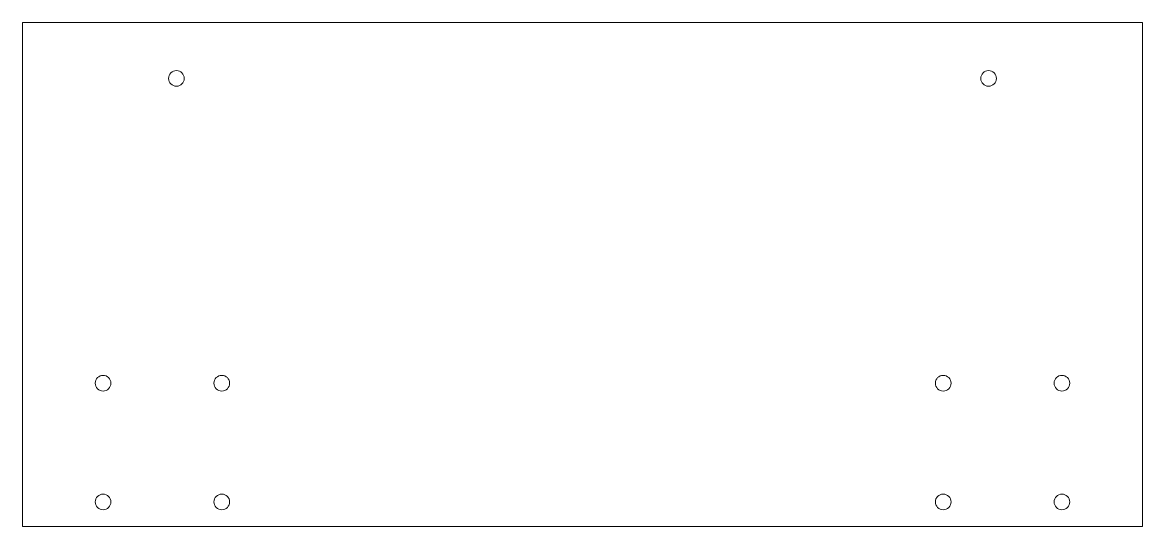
# Model space of a CAD drawing. Header units: inches. Extents: x -5 to 5, y -2.2 to 2.2.
import ezdxf

# ---------------------------------------------------------------- set-up
doc = ezdxf.new("R2010")
doc.units = ezdxf.units.IN
doc.header["$MEASUREMENT"] = 0

msp = doc.modelspace()

# ---------------------------------------------------------------- linework, layer by layer
at = {"color": 7, "linetype": 'Continuous', "lineweight": 15}
for p, q in [((-5, 2.25), (-5, -2.25)), ((5, 2.25), (-5, 2.25)), ((5, -2.25), (5, 2.25)), ((-5, -2.25), (5, -2.25))]:
    msp.add_line(p, q, dxfattribs=at)
for centre in [(-3.625, 1.75), (3.625, 1.75), (-4.28, -0.97), (-3.22, -0.97), (3.22, -0.97), (4.28, -0.97), (-4.28, -2.03), (-3.22, -2.03), (3.22, -2.03), (4.28, -2.03)]:
    msp.add_circle(centre, 0.07, dxfattribs=at)

doc.saveas('drawing.dxf')
